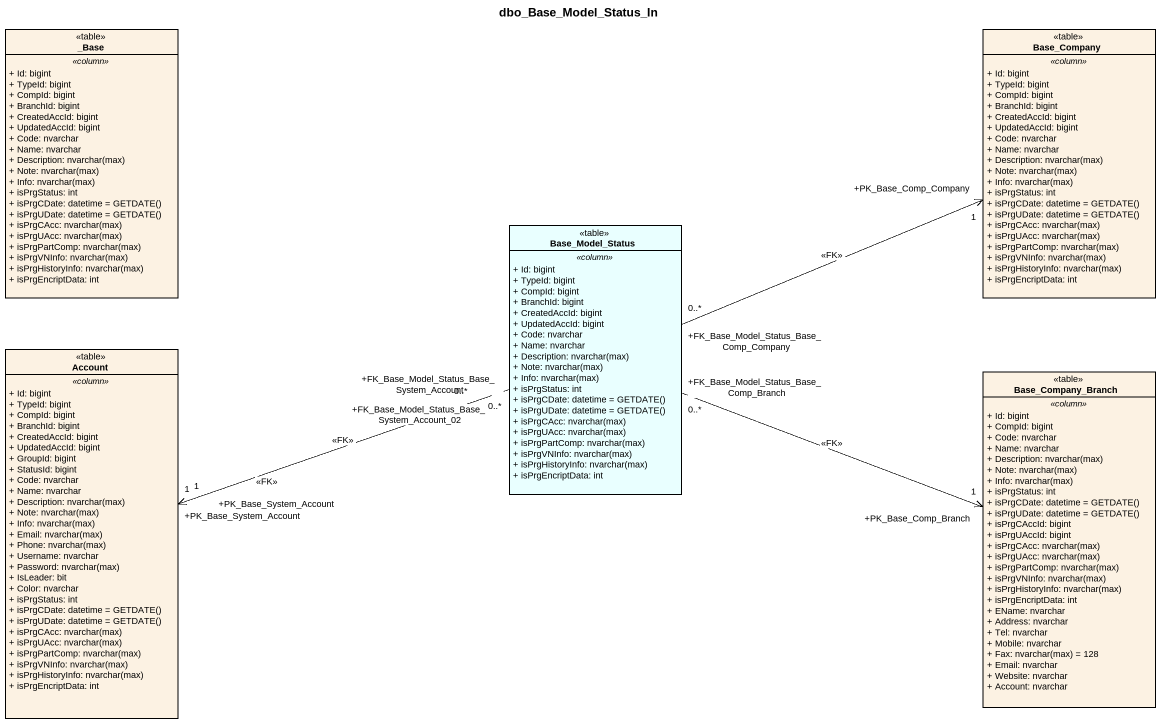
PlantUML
@startuml
title dbo_Base_Model_Status_In
hide circle
hide empty members
skinparam classAttributeIconSize 0
class "_Base" as Base <<table>> {
  .. <<column>> ..
  + Id: bigint
  + TypeId: bigint
  + CompId: bigint
  + BranchId: bigint
  + CreatedAccId: bigint
  + UpdatedAccId: bigint
  + Code: nvarchar
  + Name: nvarchar
  {field} + Description: nvarchar(max)
  {field} + Note: nvarchar(max)
  {field} + Info: nvarchar(max)
  + isPrgStatus: int
  {field} + isPrgCDate: datetime = GETDATE()
  {field} + isPrgUDate: datetime = GETDATE()
  {field} + isPrgCAcc: nvarchar(max)
  {field} + isPrgUAcc: nvarchar(max)
  {field} + isPrgPartComp: nvarchar(max)
  {field} + isPrgVNInfo: nvarchar(max)
  {field} + isPrgHistoryInfo: nvarchar(max)
  + isPrgEncriptData: int
}
class Base_Company <<table>> {
  .. <<column>> ..
  + Id: bigint
  + TypeId: bigint
  + CompId: bigint
  + BranchId: bigint
  + CreatedAccId: bigint
  + UpdatedAccId: bigint
  + Code: nvarchar
  + Name: nvarchar
  {field} + Description: nvarchar(max)
  {field} + Note: nvarchar(max)
  {field} + Info: nvarchar(max)
  + isPrgStatus: int
  {field} + isPrgCDate: datetime = GETDATE()
  {field} + isPrgUDate: datetime = GETDATE()
  {field} + isPrgCAcc: nvarchar(max)
  {field} + isPrgUAcc: nvarchar(max)
  {field} + isPrgPartComp: nvarchar(max)
  {field} + isPrgVNInfo: nvarchar(max)
  {field} + isPrgHistoryInfo: nvarchar(max)
  + isPrgEncriptData: int
}
class Base_Model_Status <<table>> #E9FFFF {
  .. <<column>> ..
  + Id: bigint
  + TypeId: bigint
  + CompId: bigint
  + BranchId: bigint
  + CreatedAccId: bigint
  + UpdatedAccId: bigint
  + Code: nvarchar
  + Name: nvarchar
  {field} + Description: nvarchar(max)
  {field} + Note: nvarchar(max)
  {field} + Info: nvarchar(max)
  + isPrgStatus: int
  {field} + isPrgCDate: datetime = GETDATE()
  {field} + isPrgUDate: datetime = GETDATE()
  {field} + isPrgCAcc: nvarchar(max)
  {field} + isPrgUAcc: nvarchar(max)
  {field} + isPrgPartComp: nvarchar(max)
  {field} + isPrgVNInfo: nvarchar(max)
  {field} + isPrgHistoryInfo: nvarchar(max)
  + isPrgEncriptData: int
}
class Account <<table>> {
  .. <<column>> ..
  + Id: bigint
  + TypeId: bigint
  + CompId: bigint
  + BranchId: bigint
  + CreatedAccId: bigint
  + UpdatedAccId: bigint
  + GroupId: bigint
  + StatusId: bigint
  + Code: nvarchar
  + Name: nvarchar
  {field} + Description: nvarchar(max)
  {field} + Note: nvarchar(max)
  {field} + Info: nvarchar(max)
  {field} + Email: nvarchar(max)
  {field} + Phone: nvarchar(max)
  + Username: nvarchar
  {field} + Password: nvarchar(max)
  + IsLeader: bit
  + Color: nvarchar
  + isPrgStatus: int
  {field} + isPrgCDate: datetime = GETDATE()
  {field} + isPrgUDate: datetime = GETDATE()
  {field} + isPrgCAcc: nvarchar(max)
  {field} + isPrgUAcc: nvarchar(max)
  {field} + isPrgPartComp: nvarchar(max)
  {field} + isPrgVNInfo: nvarchar(max)
  {field} + isPrgHistoryInfo: nvarchar(max)
  + isPrgEncriptData: int
}
class Base_Company_Branch <<table>> {
  .. <<column>> ..
  + Id: bigint
  + CompId: bigint
  + Code: nvarchar
  + Name: nvarchar
  {field} + Description: nvarchar(max)
  {field} + Note: nvarchar(max)
  {field} + Info: nvarchar(max)
  + isPrgStatus: int
  {field} + isPrgCDate: datetime = GETDATE()
  {field} + isPrgUDate: datetime = GETDATE()
  + isPrgCAccId: bigint
  + isPrgUAccId: bigint
  {field} + isPrgCAcc: nvarchar(max)
  {field} + isPrgUAcc: nvarchar(max)
  {field} + isPrgPartComp: nvarchar(max)
  {field} + isPrgVNInfo: nvarchar(max)
  {field} + isPrgHistoryInfo: nvarchar(max)
  + isPrgEncriptData: int
  + EName: nvarchar
  + Address: nvarchar
  + Tel: nvarchar
  + Mobile: nvarchar
  {field} + Fax: nvarchar(max) = 128
  + Email: nvarchar
  + Website: nvarchar
  + Account: nvarchar
}
Base_Model_Status "+FK_Base_Model_Status_Base_Comp_Company\n0..*" -right-> "+PK_Base_Comp_Company\n1" Base_Company : <<FK>>
Base_Model_Status "+FK_Base_Model_Status_Base_System_Account\n0..*" -left-> "+PK_Base_System_Account\n1" Account : <<FK>>
Base_Model_Status "+FK_Base_Model_Status_Base_System_Account_02\n0..*" -left-> "+PK_Base_System_Account\n1" Account : <<FK>>
Base_Model_Status "+FK_Base_Model_Status_Base_Comp_Branch\n0..*" -right-> "+PK_Base_Comp_Branch\n1" Base_Company_Branch : <<FK>>
@enduml
